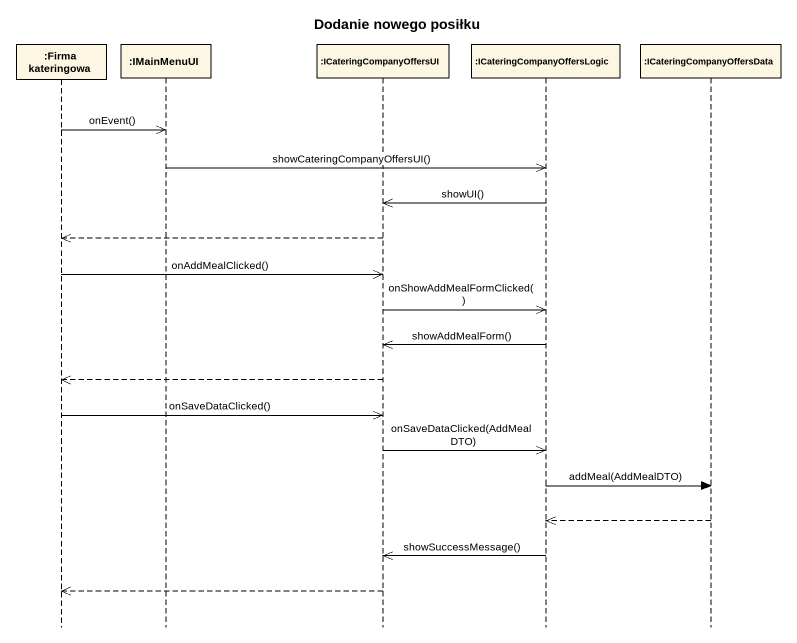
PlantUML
@startuml
title Dodanie nowego posiłku
hide footbox
participant ":Firma kateringowa" as Firma_kateringowa
participant ":IMainMenuUI" as IMainMenuUI
participant ":ICateringCompanyOffersUI" as ICateringCompanyOffersUI
participant ":ICateringCompanyOffersLogic" as ICateringCompanyOffersLogic
participant ":ICateringCompanyOffersData" as ICateringCompanyOffersData

Firma_kateringowa ->> IMainMenuUI : onEvent()
IMainMenuUI ->> ICateringCompanyOffersLogic : showCateringCompanyOffersUI()
ICateringCompanyOffersLogic ->> ICateringCompanyOffersUI : showUI()
ICateringCompanyOffersUI -->> Firma_kateringowa
Firma_kateringowa ->> ICateringCompanyOffersUI : onAddMealClicked()
ICateringCompanyOffersUI ->> ICateringCompanyOffersLogic : onShowAddMealFormClicked()
ICateringCompanyOffersLogic ->> ICateringCompanyOffersUI : showAddMealForm()
ICateringCompanyOffersUI -->> Firma_kateringowa
Firma_kateringowa ->> ICateringCompanyOffersUI : onSaveDataClicked()
ICateringCompanyOffersUI ->> ICateringCompanyOffersLogic : onSaveDataClicked(AddMealDTO)
ICateringCompanyOffersLogic -> ICateringCompanyOffersData : addMeal(AddMealDTO)
ICateringCompanyOffersData -->> ICateringCompanyOffersLogic
ICateringCompanyOffersLogic ->> ICateringCompanyOffersUI : showSuccessMessage()
ICateringCompanyOffersUI -->> Firma_kateringowa
@enduml
